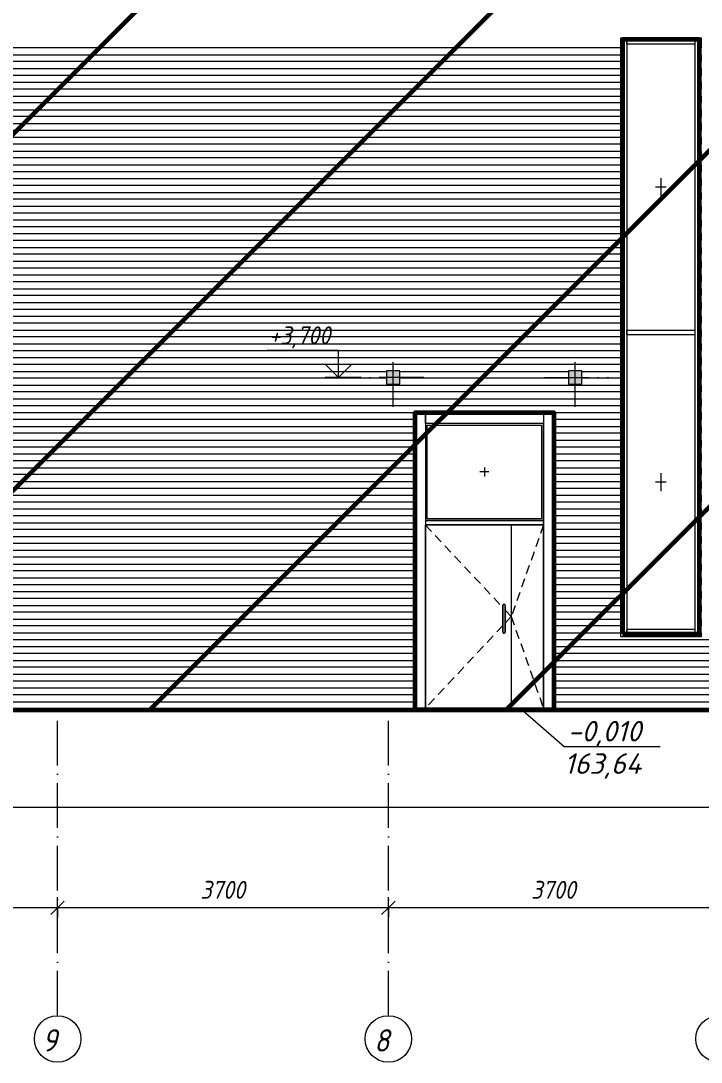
# Model space of a CAD drawing. Header units: millimetres. Extents: x 3914 to 443608, y -156176 to 78197.
# Drawn here: x 289604 to 297216, y -3960 to 7690 of the extents above; entities that cross this region are included whole.
import ezdxf

# ---------------------------------------------------------------- set-up
doc = ezdxf.new("R2010")
doc.units = ezdxf.units.MM
for name, pattern in [('200_ШТРИХ__ш1_п0_6_', [160, 100, -60]), ('50_200_ШТРИХ_1Т_ш5_п1_п1_', [700, 500, -100, 0, -100]), ('Штрих', [635, 317.5, -317.5]), ('Штриховая', [600, 400, -200])]:
    doc.linetypes.add(name, pattern=pattern)
for name, color, linetype, lineweight in [('0) клиннинг', 90, 'Continuous', 60), ('1) Откосы', 102, 'Continuous', 60), ('A-ANNO-DIMS', 7, 'Continuous', 9), ('A-ANNO-NOTE', 7, 'Continuous', 9), ('A-DETL-2', 7, 'Continuous', 5), ('A-DETL-CNTR', 7, '50_200_ШТРИХ_1Т_ш5_п1_п1_', 9), ('A-DOOR', 7, 'Continuous', 9), ('A-DOOR-1', 7, 'Continuous', 5), ('A-DOOR-2', 7, '200_ШТРИХ__ш1_п0_6_', 5), ('A-DOOR-FRAM', 7, 'Continuous', 5), ('A-DOOR-HDLN', 7, 'Штрих', 5), ('A-GLAZ-1', 7, 'Continuous', 5), ('A-GLAZ-3', 7, 'Штриховая', 5), ('A-GLAZ-CWMG', 7, 'Continuous', 9), ('A-WALL', 7, 'Continuous', 5), ('G-ANNO-DIMS', 7, 'Continuous', 9), ('G-ANNO-DIMS-1', 7, 'Continuous', 20), ('I-WALL', 7, 'Continuous', 5), ('Оси', 7, 'Continuous', 9), ('Оси-1', 7, '50_200_ШТРИХ_1Т_ш5_п1_п1_', 9)]:
    doc.layers.add(name, color=color, linetype=linetype, lineweight=lineweight)
doc.layers.add('A-DETL-GENF-7', color=7, linetype='Continuous', lineweight=9, true_color=0xffffff)
doc.styles.add('ISOCPEUR_I_1', font='isocpeui.ttf', dxfattribs={"height": 230})
doc.styles.add('ISOCPEUR_I_2', font='isocpeui.ttf', dxfattribs={"width": 0.9, "height": 250})
doc.styles.add('ISOCPEUR_I_3', font='isocpeui.ttf', dxfattribs={"width": 0.9, "height": 200})

msp = doc.modelspace()

# ---------------------------------------------------------------- hatches: boundary and pattern name
at = {"layer": '0) клиннинг'}
h = msp.add_hatch(dxfattribs=at)
h.set_pattern_fill('ANSI31', color=256, scale=888)
h.paths.add_polyline_path([(312065.9, 10529.7), (282065.4, 10529.7), (282065.4, -20), (312065.9, -20)])
at = {"layer": 'A-DETL-GENF-7'}
for points in [[(293694.5, 3625.1), (293844.5, 3625.1), (293844.5, 3775.1), (293694.5, 3775.1), (293694.5, 3676.8)], [(295730.3, 3625.1), (295880.3, 3625.1), (295880.3, 3775.1), (295730.3, 3775.1), (295730.3, 3687.8)]]:
    msp.add_hatch(color=256, dxfattribs=at).paths.add_polyline_path(points, flags=0)

# ---------------------------------------------------------------- linework, layer by layer
at = {"layer": '0) клиннинг'}
msp.add_lwpolyline([(282065.4, -20), (312065.9, -20), (312065.9, 10529.7), (282065.4, 10529.7)], close=True, dxfattribs=at)
at = {"layer": '1) Откосы'}
msp.add_lwpolyline([(296335.7, 830), (297195.7, 830), (297195.7, 7480), (296335.7, 7480)], close=True, dxfattribs=at)
msp.add_lwpolyline([(294015.9, 0), (294015.9, 3306.5), (295565.9, 3306.5), (295565.9, 0)], dxfattribs=at)
at = {"layer": 'A-ANNO-DIMS'}
for p, q in [((315935.9, -1112.5), (190795.9, -1112.5)), ((290015.9, -2339.3), (290015.9, -2113.2)), ((290015.9, -2339.3), (290015.9, -2113.2)), ((293715.9, -2339.3), (293715.9, -2113.2)), ((293715.9, -2339.3), (293715.9, -2113.2)), ((290015.9, -2233.2), (286315.9, -2233.2)), ((293715.9, -2233.2), (290015.9, -2233.2)), ((290015.9, -2233.2), (290015.9, -2339.3)), ((290015.9, -2233.2), (290015.9, -2339.3)), ((297415.9, -2233.2), (293715.9, -2233.2)), ((293715.9, -2233.2), (293715.9, -2339.3)), ((293715.9, -2233.2), (293715.9, -2339.3))]:
    msp.add_line(p, q, dxfattribs=at)
at = {"layer": 'A-ANNO-DIMS', "lineweight": 20}
for p, q in [((290015.9, -2233.2), (290090.9, -2158.2)), ((290015.9, -2233.2), (290090.9, -2158.2)), ((293715.9, -2233.2), (293790.9, -2158.2)), ((293715.9, -2233.2), (293790.9, -2158.2)), ((290015.9, -2233.2), (289940.9, -2308.2)), ((290015.9, -2233.2), (289940.9, -2308.2)), ((293715.9, -2233.2), (293640.9, -2308.2)), ((293715.9, -2233.2), (293640.9, -2308.2))]:
    msp.add_line(p, q, dxfattribs=at)
at = {"layer": 'A-ANNO-NOTE'}
for p, q in [((295222.3, -27.3), (295681.7, -428.1)), ((296756.5, -431.2), (295681.7, -431.2))]:
    msp.add_line(p, q, dxfattribs=at)
at = {"layer": 'A-DETL-2'}
for p, q in [((293844.5, 3775.1), (293694.5, 3775.1)), ((293694.5, 3775.1), (293694.5, 3625.1)), ((293844.5, 3625.1), (293844.5, 3775.1)), ((295730.3, 3775.1), (295730.3, 3625.1)), ((295880.3, 3775.1), (295730.3, 3775.1)), ((295880.3, 3625.1), (295880.3, 3775.1)), ((293694.5, 3625.1), (293844.5, 3625.1)), ((295730.3, 3625.1), (295880.3, 3625.1)), ((302545.6, -27.8), (274015.9, -27.8))]:
    msp.add_line(p, q, dxfattribs=at)
at = {"layer": 'A-DETL-CNTR'}
for p, q in [((293769.5, 3370.1), (293769.5, 4010.1)), ((295805.3, 3370.1), (295805.3, 4010.1)), ((294113.7, 3700.1), (293393.7, 3700.1)), ((295461.2, 3700.1), (296181.2, 3700.1))]:
    msp.add_line(p, q, dxfattribs=at)
at = {"layer": 'A-DOOR'}
for p, q in [((294130.9, 3185), (294130.9, 2100)), ((295450.9, 3185), (294130.9, 3185)), ((294150.9, 3165), (295430.9, 3165)), ((294150.9, 2120), (294150.9, 3165)), ((295430.9, 3165), (295430.9, 2120)), ((295450.9, 2100), (295450.9, 3185)), ((294130.9, 2100), (295450.9, 2100)), ((295430.9, 2120), (294150.9, 2120)), ((294998.4, 850), (294998.4, 1150)), ((294998.4, 1150), (294998.4, 850)), ((295023.4, 1150), (295023.4, 850)), ((295023.4, 850), (295023.4, 1150))]:
    msp.add_line(p, q, dxfattribs=at)
for centre, start, end in [((295010.9, 1150), 0, 180), ((295010.9, 850), 180, 0)]:
    msp.add_arc(centre, 12.5, start, end, dxfattribs=at)
msp.add_open_spline([(294998.4, 1150), (294998.4, 1150.3), (294998.4, 1150.8), (294998.5, 1151.6), (294998.7, 1152.4), (294998.8, 1153.2), (294999.1, 1154), (294999.4, 1154.8), (294999.7, 1155.5), (295000, 1156), (295000.1, 1156.2)], degree=3, dxfattribs=at)
for points, knots in [([(295002.1, 1158.8), (295002.3, 1159), (295002.7, 1159.4), (295003.5, 1160.1), (295004.7, 1160.9), (295006.1, 1161.6), (295007.2, 1162), (295007.7, 1162.1)], [0.75, 0.75, 0.75, 0.75, 0.77083333, 0.79166667, 0.83333333, 0.875, 0.91666667, 0.91666667, 0.91666667, 0.91666667]), ([(295010.9, 1162.5), (295012, 1162.5), (295013.6, 1162.3), (295015.7, 1161.6), (295017.2, 1160.9), (295018.3, 1160.1), (295019.2, 1159.4), (295020, 1158.7), (295020.9, 1157.6), (295021.5, 1156.7), (295021.7, 1156.2)], [0, 0, 0, 0, 0.08333333, 0.125, 0.16666667, 0.20833333, 0.22916667, 0.25, 0.29166667, 0.33333333, 0.33333333, 0.33333333, 0.33333333]), ([(294998.4, 850), (294998.4, 849.7), (294998.4, 849.2), (294998.5, 848.4), (294998.7, 847.6), (294998.8, 846.8), (294999.1, 846), (294999.4, 845.2), (294999.7, 844.5), (295000.1, 843.7), (295000.5, 843.1), (295001.2, 842.2), (295001.9, 841.3), (295002.7, 840.6), (295003.5, 839.9), (295004.7, 839.1), (295006.1, 838.4), (295008.2, 837.7), (295009.8, 837.5), (295010.9, 837.5)], [0.5, 0.5, 0.5, 0.5, 0.52083333, 0.54166667, 0.5625, 0.58333333, 0.60416667, 0.625, 0.64583333, 0.66666667, 0.6875, 0.70833333, 0.75, 0.77083333, 0.79166667, 0.83333333, 0.875, 0.91666667, 1, 1, 1, 1]), ([(295021.7, 843.7), (295021.6, 843.5), (295021.3, 843.1), (295020.7, 842.2), (295020, 841.3), (295019.2, 840.6), (295018.3, 839.9), (295017.2, 839.1), (295015.7, 838.4), (295013.6, 837.7), (295012, 837.5), (295010.9, 837.5)], [-0.33333333, -0.33333333, -0.33333333, -0.33333333, -0.3125, -0.29166667, -0.25, -0.22916667, -0.20833333, -0.16666667, -0.125, -0.08333333, 0, 0, 0, 0])]:
    msp.add_open_spline(points, degree=3, knots=knots, dxfattribs=at)
at = {"layer": 'A-DOOR-1'}
for p, q in [((295090.9, 2050), (294130.9, 2050)), ((294130.9, 0), (294130.9, 2050)), ((295090.9, 2050), (295090.9, 0)), ((295450.9, 2050), (295090.9, 2050)), ((295090.9, 2050), (295090.9, 0)), ((295450.9, 0), (295450.9, 2050))]:
    msp.add_line(p, q, dxfattribs=at)
at = {"layer": 'A-DOOR-2'}
for p, q in [((294129.5, 2050), (294998.4, 1123.6)), ((295452.3, 2050), (295090.9, 1025)), ((295023.4, 1097), (295090.9, 1025)), ((295090.9, 1025), (295023.4, 952.9)), ((295090.9, 1025), (295450.9, 0)), ((294998.4, 926.2), (294130.9, 0))]:
    msp.add_line(p, q, dxfattribs=at)
at = {"layer": 'A-DOOR-FRAM'}
for p, q in [((294130.9, 3185), (294130.9, 3300)), ((294130.9, 3300), (294130.9, 0)), ((295450.9, 3300), (295450.9, 3185)), ((295450.9, 3300), (295450.9, 0)), ((295450.9, 3185), (294130.9, 3185)), ((295450.9, 2100), (294130.9, 2100)), ((294130.9, 2100), (294130.9, 2050)), ((295450.9, 2050), (295450.9, 2100)), ((294130.9, 2050), (295450.9, 2050))]:
    msp.add_line(p, q, dxfattribs=at)
at = {"layer": 'A-DOOR-HDLN'}
for p, q in [((295565.9, 3300), (294015.9, 3300)), ((294015.9, 3229.8), (294015.9, 3300)), ((295565.9, 3300), (294015.9, 3300)), ((294015.9, 3229.8), (294015.9, 3300)), ((295565.9, 3229.8), (295565.9, 3300)), ((295565.9, 3229.8), (295565.9, 3300)), ((294015.9, 3075.5), (294015.9, 3152.5)), ((294015.9, 3075.5), (294015.9, 3152.5)), ((295565.9, 3075.5), (295565.9, 3152.5)), ((295565.9, 3075.5), (295565.9, 3152.5)), ((294015.9, 2921.5), (294015.9, 2998.5)), ((294015.9, 2921.5), (294015.9, 2998.5)), ((295565.9, 2921.5), (295565.9, 2998.5)), ((295565.9, 2921.5), (295565.9, 2998.5)), ((294015.9, 2767.5), (294015.9, 2844.5)), ((294015.9, 2767.5), (294015.9, 2844.5)), ((295565.9, 2767.5), (295565.9, 2844.5)), ((295565.9, 2767.5), (295565.9, 2844.5)), ((294015.9, 2613.5), (294015.9, 2690.5)), ((294015.9, 2613.5), (294015.9, 2690.5)), ((295565.9, 2613.5), (295565.9, 2690.5)), ((295565.9, 2613.5), (295565.9, 2690.5)), ((294015.9, 2459.5), (294015.9, 2536.5)), ((294015.9, 2459.5), (294015.9, 2536.5)), ((295565.9, 2459.5), (295565.9, 2536.5)), ((295565.9, 2459.5), (295565.9, 2536.5)), ((294015.9, 2305.5), (294015.9, 2382.5)), ((294015.9, 2305.5), (294015.9, 2382.5)), ((295565.9, 2305.5), (295565.9, 2382.5)), ((295565.9, 2305.5), (295565.9, 2382.5)), ((294015.9, 2151.5), (294015.9, 2228.5)), ((294015.9, 2151.5), (294015.9, 2228.5)), ((295565.9, 2151.5), (295565.9, 2228.5)), ((295565.9, 2151.5), (295565.9, 2228.5)), ((294015.9, 1997.5), (294015.9, 2074.5)), ((294015.9, 1997.5), (294015.9, 2074.5)), ((295565.9, 1997.5), (295565.9, 2074.5)), ((295565.9, 1997.5), (295565.9, 2074.5)), ((294015.9, 1843.5), (294015.9, 1920.5)), ((294015.9, 1843.5), (294015.9, 1920.5)), ((295565.9, 1843.5), (295565.9, 1920.5)), ((295565.9, 1843.5), (295565.9, 1920.5)), ((294015.9, 1689.5), (294015.9, 1766.5)), ((294015.9, 1689.5), (294015.9, 1766.5)), ((295565.9, 1689.5), (295565.9, 1766.5)), ((295565.9, 1689.5), (295565.9, 1766.5)), ((294015.9, 1535.5), (294015.9, 1612.5)), ((294015.9, 1535.5), (294015.9, 1612.5)), ((295565.9, 1535.5), (295565.9, 1612.5)), ((295565.9, 1535.5), (295565.9, 1612.5)), ((294015.9, 1381.5), (294015.9, 1458.5)), ((294015.9, 1381.5), (294015.9, 1458.5)), ((295565.9, 1381.5), (295565.9, 1458.5)), ((295565.9, 1381.5), (295565.9, 1458.5)), ((294015.9, 1227.5), (294015.9, 1304.5)), ((294015.9, 1227.5), (294015.9, 1304.5)), ((295565.9, 1227.5), (295565.9, 1304.5)), ((295565.9, 1227.5), (295565.9, 1304.5)), ((294015.9, 1073.5), (294015.9, 1150.5)), ((294015.9, 1073.5), (294015.9, 1150.5)), ((295565.9, 1073.5), (295565.9, 1150.5)), ((295565.9, 1073.5), (295565.9, 1150.5)), ((294015.9, 919.5), (294015.9, 996.5)), ((294015.9, 919.5), (294015.9, 996.5)), ((295565.9, 919.5), (295565.9, 996.5)), ((295565.9, 919.5), (295565.9, 996.5)), ((294015.9, 765.5), (294015.9, 842.5)), ((294015.9, 765.5), (294015.9, 842.5)), ((295565.9, 765.5), (295565.9, 842.5)), ((295565.9, 765.5), (295565.9, 842.5)), ((294015.9, 611.5), (294015.9, 688.5)), ((294015.9, 611.5), (294015.9, 688.5)), ((295565.9, 611.5), (295565.9, 688.5)), ((295565.9, 611.5), (295565.9, 688.5)), ((294015.9, 457.5), (294015.9, 534.5)), ((294015.9, 457.5), (294015.9, 534.5)), ((295565.9, 457.5), (295565.9, 534.5)), ((295565.9, 457.5), (295565.9, 534.5)), ((294015.9, 303.5), (294015.9, 380.5)), ((294015.9, 303.5), (294015.9, 380.5)), ((295565.9, 303.5), (295565.9, 380.5)), ((295565.9, 303.5), (295565.9, 380.5)), ((294015.9, 149.5), (294015.9, 226.5)), ((294015.9, 149.5), (294015.9, 226.5)), ((295565.9, 149.5), (295565.9, 226.5)), ((295565.9, 149.5), (295565.9, 226.5)), ((294015.9, 0), (294015.9, 72.5)), ((294015.9, 0), (294015.9, 72.5)), ((295565.9, 0), (295565.9, 72.5)), ((295565.9, 0), (295565.9, 72.5))]:
    msp.add_line(p, q, dxfattribs=at)
at = {"layer": 'A-GLAZ-1'}
for p, q in [((294790.9, 2692.5), (294790.9, 2592.5)), ((294840.9, 2642.5), (294740.9, 2642.5))]:
    msp.add_line(p, q, dxfattribs=at)
at = {"layer": 'A-GLAZ-3'}
for p, q in [((296825.7, 5827.5), (296705.7, 5827.5)), ((296765.7, 5927.5), (296765.7, 5727.5)), ((296765.7, 2627.5), (296765.7, 2427.5)), ((296825.7, 2527.5), (296705.7, 2527.5))]:
    msp.add_line(p, q, dxfattribs=at)
at = {"layer": 'A-GLAZ-CWMG'}
for p, q in [((296335.7, 7480), (296385.7, 7480)), ((296335.7, 7480), (296335.7, 4200)), ((296385.7, 7480), (296385.7, 4200)), ((296385.7, 7430), (296385.7, 7480)), ((297145.7, 7480), (296385.7, 7480)), ((297145.7, 7480), (297195.7, 7480)), ((297145.7, 7480), (297145.7, 4200)), ((297145.7, 7480), (297145.7, 7430)), ((297195.7, 7480), (297195.7, 4200)), ((297145.7, 7430), (296385.7, 7430)), ((296335.7, 4200), (296335.7, 830)), ((296385.7, 4175), (296385.7, 4225)), ((297145.7, 4225), (296385.7, 4225)), ((296385.7, 4200), (296385.7, 830)), ((297145.7, 4225), (297145.7, 4175)), ((297145.7, 4200), (297145.7, 830)), ((297195.7, 4200), (297195.7, 830)), ((297145.7, 4175), (296385.7, 4175)), ((296385.7, 830), (296335.7, 830)), ((296385.7, 830), (296385.7, 880)), ((297145.7, 880), (296385.7, 880)), ((297145.7, 830), (296385.7, 830)), ((297145.7, 880), (297145.7, 830)), ((297195.7, 830), (297145.7, 830))]:
    msp.add_line(p, q, dxfattribs=at)
at = {"layer": 'A-WALL'}
for p, q in [((296315.7, 7387.5), (296315.7, 7500)), ((296315.7, 7500), (297215.7, 7500)), ((297215.7, 7500), (297215.7, 7387.5)), ((296315.7, 7233.5), (296315.7, 7310.5)), ((297215.7, 7310.5), (297215.7, 7233.5)), ((296315.7, 7079.5), (296315.7, 7156.5)), ((297215.7, 7156.5), (297215.7, 7079.5)), ((296315.7, 6925.5), (296315.7, 7002.5)), ((297215.7, 7002.5), (297215.7, 6925.5)), ((296315.7, 6771.5), (296315.7, 6848.5)), ((297215.7, 6848.5), (297215.7, 6771.5)), ((296315.7, 6617.5), (296315.7, 6694.5)), ((297215.7, 6694.5), (297215.7, 6617.5)), ((296315.7, 6463.5), (296315.7, 6540.5)), ((297215.7, 6540.5), (297215.7, 6463.5)), ((296315.7, 6309.5), (296315.7, 6386.5)), ((297215.7, 6386.5), (297215.7, 6309.5)), ((296315.7, 6155.5), (296315.7, 6232.5)), ((297215.7, 6232.5), (297215.7, 6155.5)), ((296315.7, 6001.5), (296315.7, 6078.5)), ((297215.7, 6078.5), (297215.7, 6001.5)), ((296315.7, 5847.5), (296315.7, 5924.5)), ((297215.7, 5924.5), (297215.7, 5847.5)), ((296315.7, 5693.5), (296315.7, 5770.5)), ((297215.7, 5770.5), (297215.7, 5693.5)), ((296315.7, 5539.5), (296315.7, 5616.5)), ((297215.7, 5616.5), (297215.7, 5539.5)), ((296315.7, 5385.5), (296315.7, 5462.5)), ((297215.7, 5462.5), (297215.7, 5385.5)), ((296315.7, 5231.5), (296315.7, 5308.5)), ((297215.7, 5308.5), (297215.7, 5231.5)), ((296315.7, 5077.5), (296315.7, 5154.5)), ((297215.7, 5154.5), (297215.7, 5077.5)), ((296315.7, 4923.5), (296315.7, 5000.5)), ((297215.7, 5000.5), (297215.7, 4923.5)), ((296315.7, 4769.5), (296315.7, 4846.5)), ((297215.7, 4846.5), (297215.7, 4769.5)), ((296315.7, 4615.5), (296315.7, 4692.5)), ((297215.7, 4692.5), (297215.7, 4615.5)), ((296315.7, 4461.5), (296315.7, 4538.5)), ((297215.7, 4538.5), (297215.7, 4461.5)), ((296315.7, 4307.5), (296315.7, 4384.5)), ((297215.7, 4384.5), (297215.7, 4307.5)), ((296315.7, 4153), (296315.7, 4230.5)), ((297215.7, 4230.5), (297215.7, 4153)), ((296315.7, 3999), (296315.7, 4076)), ((297215.7, 4076), (297215.7, 3999)), ((296315.7, 3845), (296315.7, 3922)), ((297215.7, 3922), (297215.7, 3845)), ((296315.7, 3691), (296315.7, 3768)), ((297215.7, 3768), (297215.7, 3691)), ((296315.7, 3537.5), (296315.7, 3614)), ((297215.7, 3614), (297215.7, 3537.5)), ((296315.7, 3383.5), (296315.7, 3460.5)), ((297215.7, 3460.5), (297215.7, 3383.5)), ((294015.9, 3229.8), (294015.9, 3300)), ((294015.9, 3300), (295565.9, 3300)), ((295565.9, 3300), (295565.9, 3229.8)), ((296315.7, 3229.8), (296315.7, 3306.5)), ((297215.7, 3306.5), (297215.7, 3229.8)), ((294015.9, 3075.5), (294015.9, 3152.5)), ((295565.9, 3152.5), (295565.9, 3075.5)), ((296315.7, 3075.5), (296315.7, 3152.5)), ((297215.7, 3152.5), (297215.7, 3075.5)), ((294015.9, 2921.5), (294015.9, 2998.5)), ((295565.9, 2998.5), (295565.9, 2921.5)), ((296315.7, 2921.5), (296315.7, 2998.5)), ((297215.7, 2998.5), (297215.7, 2921.5)), ((294015.9, 2767.5), (294015.9, 2844.5)), ((295565.9, 2844.5), (295565.9, 2767.5)), ((296315.7, 2767.5), (296315.7, 2844.5)), ((297215.7, 2844.5), (297215.7, 2767.5)), ((294015.9, 2613.5), (294015.9, 2690.5)), ((295565.9, 2690.5), (295565.9, 2613.5)), ((296315.7, 2613.5), (296315.7, 2690.5)), ((297215.7, 2690.5), (297215.7, 2613.5)), ((294015.9, 2459.5), (294015.9, 2536.5)), ((295565.9, 2536.5), (295565.9, 2459.5)), ((296315.7, 2459.5), (296315.7, 2536.5)), ((297215.7, 2536.5), (297215.7, 2459.5)), ((294015.9, 2305.5), (294015.9, 2382.5)), ((295565.9, 2382.5), (295565.9, 2305.5)), ((296315.7, 2305.5), (296315.7, 2382.5)), ((297215.7, 2382.5), (297215.7, 2305.5)), ((294015.9, 2151.5), (294015.9, 2228.5)), ((295565.9, 2228.5), (295565.9, 2151.5)), ((296315.7, 2151.5), (296315.7, 2228.5)), ((297215.7, 2228.5), (297215.7, 2151.5)), ((294015.9, 1997.5), (294015.9, 2074.5)), ((295565.9, 2074.5), (295565.9, 1997.5)), ((296315.7, 1997.5), (296315.7, 2074.5)), ((297215.7, 2074.5), (297215.7, 1997.5)), ((294015.9, 1843.5), (294015.9, 1920.5)), ((295565.9, 1920.5), (295565.9, 1843.5)), ((296315.7, 1843.5), (296315.7, 1920.5)), ((297215.7, 1920.5), (297215.7, 1843.5)), ((294015.9, 1689.5), (294015.9, 1766.5)), ((295565.9, 1766.5), (295565.9, 1689.5)), ((296315.7, 1689.5), (296315.7, 1766.5)), ((297215.7, 1766.5), (297215.7, 1689.5)), ((294015.9, 1535.5), (294015.9, 1612.5)), ((295565.9, 1612.5), (295565.9, 1535.5)), ((296315.7, 1535.5), (296315.7, 1612.5)), ((297215.7, 1612.5), (297215.7, 1535.5)), ((294015.9, 1381.5), (294015.9, 1458.5)), ((295565.9, 1458.5), (295565.9, 1381.5)), ((296315.7, 1381.5), (296315.7, 1458.5)), ((297215.7, 1458.5), (297215.7, 1381.5)), ((294015.9, 1227.5), (294015.9, 1304.5)), ((295565.9, 1304.5), (295565.9, 1227.5)), ((296315.7, 1227.5), (296315.7, 1304.5)), ((297215.7, 1304.5), (297215.7, 1227.5)), ((294015.9, 1073.5), (294015.9, 1150.5)), ((295565.9, 1150.5), (295565.9, 1073.5)), ((296315.7, 1073.5), (296315.7, 1150.5)), ((297215.7, 1150.5), (297215.7, 1073.5)), ((294015.9, 919.5), (294015.9, 996.5)), ((295565.9, 996.5), (295565.9, 919.5)), ((296315.7, 919.5), (296315.7, 996.5)), ((297215.7, 996.5), (297215.7, 919.5)), ((294015.9, 765.5), (294015.9, 842.5)), ((295565.9, 842.5), (295565.9, 765.5)), ((296315.7, 800), (296315.7, 842.5)), ((297215.7, 842.5), (297215.7, 800)), ((297215.7, 800), (296315.7, 800)), ((294015.9, 611.5), (294015.9, 688.5)), ((295565.9, 688.5), (295565.9, 611.5)), ((294015.9, 457.5), (294015.9, 534.5)), ((295565.9, 534.5), (295565.9, 457.5)), ((294015.9, 303.5), (294015.9, 380.5)), ((295565.9, 380.5), (295565.9, 303.5)), ((294015.9, 149.5), (294015.9, 226.5)), ((295565.9, 226.5), (295565.9, 149.5)), ((294015.9, 0), (294015.9, 72.5)), ((295565.9, 0), (294015.9, 0)), ((295565.9, 72.5), (295565.9, 0)), ((274015.9, -10), (302465.7, -10))]:
    msp.add_line(p, q, dxfattribs=at)
at = {"layer": 'G-ANNO-DIMS', "extrusion": (0, 0, -1)}
for p, q in [((293159.4, 4000.1), (292359.4, 4000.1)), ((293159.4, 3700.1), (293159.4, 4000.1)), ((293311, 3700.1), (293011, 3700.1))]:
    msp.add_line(p, q, dxfattribs=at)
at = {"layer": 'G-ANNO-DIMS'}
for p, q in [((293172.5, 3700.1), (293159.4, 3700.1)), ((293393.7, 3700.1), (293172.5, 3700.1))]:
    msp.add_line(p, q, dxfattribs=at)
at = {"layer": 'G-ANNO-DIMS-1', "extrusion": (0, 0, -1)}
for q in [(293018, 3841.5), (293300.8, 3841.5)]:
    msp.add_line((293159.4, 3700.1), q, dxfattribs=at)
at = {"layer": 'I-WALL'}
for p, q in [((296315.7, 7387.5), (282065.9, 7387.5)), ((296315.7, 7310.5), (296315.7, 7387.5)), ((282065.9, 7310.5), (296315.7, 7310.5)), ((296315.7, 7233.5), (282065.9, 7233.5)), ((296315.7, 7156.5), (296315.7, 7233.5)), ((282065.9, 7156.5), (296315.7, 7156.5)), ((296315.7, 7079.5), (282065.9, 7079.5)), ((282065.9, 7002.5), (296315.7, 7002.5)), ((296315.7, 7002.5), (296315.7, 7079.5)), ((296315.7, 6925.5), (282065.9, 6925.5)), ((296315.7, 6848.5), (296315.7, 6925.5)), ((282065.9, 6848.5), (296315.7, 6848.5)), ((296315.7, 6771.5), (282065.9, 6771.5)), ((296315.7, 6694.5), (296315.7, 6771.5)), ((282065.9, 6694.5), (296315.7, 6694.5)), ((296315.7, 6617.5), (282065.9, 6617.5)), ((282065.9, 6540.5), (296315.7, 6540.5)), ((296315.7, 6540.5), (296315.7, 6617.5)), ((296315.7, 6463.5), (282065.9, 6463.5)), ((296315.7, 6386.5), (296315.7, 6463.5)), ((282065.9, 6386.5), (296315.7, 6386.5)), ((296315.7, 6309.5), (282065.9, 6309.5)), ((296315.7, 6232.5), (296315.7, 6309.5)), ((282065.9, 6232.5), (296315.7, 6232.5)), ((296315.7, 6155.5), (282065.9, 6155.5)), ((282065.9, 6078.5), (296315.7, 6078.5)), ((296315.7, 6078.5), (296315.7, 6155.5)), ((296315.7, 6001.5), (282065.9, 6001.5)), ((296315.7, 5924.5), (296315.7, 6001.5)), ((282065.9, 5924.5), (296315.7, 5924.5)), ((296315.7, 5847.5), (282065.9, 5847.5)), ((296315.7, 5770.5), (296315.7, 5847.5)), ((282065.9, 5770.5), (296315.7, 5770.5)), ((296315.7, 5693.5), (282065.9, 5693.5)), ((282065.9, 5616.5), (296315.7, 5616.5)), ((296315.7, 5616.5), (296315.7, 5693.5)), ((296315.7, 5539.5), (282065.9, 5539.5)), ((296315.7, 5462.5), (296315.7, 5539.5)), ((282065.9, 5462.5), (296315.7, 5462.5)), ((296315.7, 5385.5), (282065.9, 5385.5)), ((296315.7, 5308.5), (296315.7, 5385.5)), ((282065.9, 5308.5), (296315.7, 5308.5)), ((296315.7, 5231.5), (282065.9, 5231.5)), ((282065.9, 5154.5), (296315.7, 5154.5)), ((296315.7, 5154.5), (296315.7, 5231.5)), ((296315.7, 5077.5), (282065.9, 5077.5)), ((296315.7, 5000.5), (296315.7, 5077.5)), ((282065.9, 5000.5), (296315.7, 5000.5)), ((296315.7, 4923.5), (282065.9, 4923.5)), ((296315.7, 4846.5), (296315.7, 4923.5)), ((282065.9, 4846.5), (296315.7, 4846.5)), ((296315.7, 4769.5), (282065.9, 4769.5)), ((282065.9, 4692.5), (296315.7, 4692.5)), ((296315.7, 4692.5), (296315.7, 4769.5)), ((296315.7, 4615.5), (282065.9, 4615.5)), ((296315.7, 4538.5), (296315.7, 4615.5)), ((282065.9, 4538.5), (296315.7, 4538.5)), ((296315.7, 4461.5), (282065.9, 4461.5)), ((296315.7, 4384.5), (296315.7, 4461.5)), ((282065.9, 4384.5), (296315.7, 4384.5)), ((296315.7, 4307.5), (282065.9, 4307.5)), ((282065.9, 4230.5), (296315.7, 4230.5)), ((296315.7, 4230.5), (296315.7, 4307.5)), ((296315.7, 4153), (282065.9, 4153)), ((296315.7, 4076), (296315.7, 4153)), ((282065.9, 4076), (296315.7, 4076)), ((296315.7, 3999), (282065.9, 3999)), ((296315.7, 3922), (296315.7, 3999)), ((282065.9, 3922), (296315.7, 3922)), ((296315.7, 3845), (282065.9, 3845)), ((296315.7, 3768), (296315.7, 3845)), ((285355.9, 3768), (293694.5, 3768)), ((293844.5, 3768), (295730.3, 3768)), ((295880.3, 3768), (296315.7, 3768)), ((282065.9, 3614), (296315.7, 3614)), ((293694.5, 3691), (285355.9, 3691)), ((295730.3, 3691), (293844.5, 3691)), ((296315.7, 3691), (295880.3, 3691)), ((296315.7, 3614), (296315.7, 3691)), ((296315.7, 3537.5), (282065.9, 3537.5)), ((296315.7, 3460.5), (296315.7, 3537.5)), ((282065.9, 3460.5), (296315.7, 3460.5)), ((296315.7, 3383.5), (282065.9, 3383.5)), ((296315.7, 3306.5), (296315.7, 3383.5)), ((282065.9, 3306.5), (296315.7, 3306.5)), ((294015.9, 3229.8), (285115.9, 3229.8)), ((285115.9, 3152.5), (294015.9, 3152.5)), ((294015.9, 3152.5), (294015.9, 3229.8)), ((296315.7, 3229.8), (295565.9, 3229.8)), ((295565.9, 3229.8), (295565.9, 3152.5)), ((295565.9, 3152.5), (296315.7, 3152.5)), ((296315.7, 3152.5), (296315.7, 3229.8)), ((294015.9, 3075.5), (285115.9, 3075.5)), ((294015.9, 2998.5), (294015.9, 3075.5)), ((296315.7, 3075.5), (295565.9, 3075.5)), ((295565.9, 3075.5), (295565.9, 2998.5)), ((296315.7, 2998.5), (296315.7, 3075.5)), ((285115.9, 2998.5), (294015.9, 2998.5)), ((294015.9, 2921.5), (285115.9, 2921.5)), ((294015.9, 2844.5), (294015.9, 2921.5)), ((295565.9, 2998.5), (296315.7, 2998.5)), ((296315.7, 2921.5), (295565.9, 2921.5)), ((295565.9, 2921.5), (295565.9, 2844.5)), ((296315.7, 2844.5), (296315.7, 2921.5)), ((285115.9, 2844.5), (294015.9, 2844.5)), ((295565.9, 2844.5), (296315.7, 2844.5)), ((294015.9, 2767.5), (285115.9, 2767.5)), ((285115.9, 2690.5), (294015.9, 2690.5)), ((294015.9, 2690.5), (294015.9, 2767.5)), ((296315.7, 2767.5), (295565.9, 2767.5)), ((295565.9, 2767.5), (295565.9, 2690.5)), ((295565.9, 2690.5), (296315.7, 2690.5)), ((296315.7, 2690.5), (296315.7, 2767.5)), ((294015.9, 2613.5), (285115.9, 2613.5)), ((294015.9, 2536.5), (294015.9, 2613.5)), ((296315.7, 2613.5), (295565.9, 2613.5)), ((295565.9, 2613.5), (295565.9, 2536.5)), ((296315.7, 2536.5), (296315.7, 2613.5)), ((285115.9, 2536.5), (294015.9, 2536.5)), ((294015.9, 2459.5), (285115.9, 2459.5)), ((294015.9, 2382.5), (294015.9, 2459.5)), ((295565.9, 2536.5), (296315.7, 2536.5)), ((296315.7, 2459.5), (295565.9, 2459.5)), ((295565.9, 2459.5), (295565.9, 2382.5)), ((296315.7, 2382.5), (296315.7, 2459.5)), ((285115.9, 2382.5), (294015.9, 2382.5)), ((295565.9, 2382.5), (296315.7, 2382.5)), ((294015.9, 2305.5), (285115.9, 2305.5)), ((285115.9, 2228.5), (294015.9, 2228.5)), ((294015.9, 2228.5), (294015.9, 2305.5)), ((296315.7, 2305.5), (295565.9, 2305.5)), ((295565.9, 2305.5), (295565.9, 2228.5)), ((295565.9, 2228.5), (296315.7, 2228.5)), ((296315.7, 2228.5), (296315.7, 2305.5)), ((294015.9, 2151.5), (285115.9, 2151.5)), ((294015.9, 2074.5), (294015.9, 2151.5)), ((296315.7, 2151.5), (295565.9, 2151.5)), ((295565.9, 2151.5), (295565.9, 2074.5)), ((296315.7, 2074.5), (296315.7, 2151.5)), ((285115.9, 2074.5), (294015.9, 2074.5)), ((294015.9, 1997.5), (285115.9, 1997.5)), ((294015.9, 1920.5), (294015.9, 1997.5)), ((295565.9, 2074.5), (296315.7, 2074.5)), ((296315.7, 1997.5), (295565.9, 1997.5)), ((295565.9, 1997.5), (295565.9, 1920.5)), ((296315.7, 1920.5), (296315.7, 1997.5)), ((285115.9, 1920.5), (294015.9, 1920.5)), ((295565.9, 1920.5), (296315.7, 1920.5)), ((294015.9, 1843.5), (285115.9, 1843.5)), ((285115.9, 1766.5), (294015.9, 1766.5)), ((294015.9, 1766.5), (294015.9, 1843.5)), ((296315.7, 1843.5), (295565.9, 1843.5)), ((295565.9, 1843.5), (295565.9, 1766.5)), ((295565.9, 1766.5), (296315.7, 1766.5)), ((296315.7, 1766.5), (296315.7, 1843.5)), ((294015.9, 1689.5), (285115.9, 1689.5)), ((294015.9, 1612.5), (294015.9, 1689.5)), ((296315.7, 1689.5), (295565.9, 1689.5)), ((295565.9, 1689.5), (295565.9, 1612.5)), ((296315.7, 1612.5), (296315.7, 1689.5)), ((285115.9, 1612.5), (294015.9, 1612.5)), ((294015.9, 1535.5), (285115.9, 1535.5)), ((294015.9, 1458.5), (294015.9, 1535.5)), ((295565.9, 1612.5), (296315.7, 1612.5)), ((296315.7, 1535.5), (295565.9, 1535.5)), ((295565.9, 1535.5), (295565.9, 1458.5)), ((296315.7, 1458.5), (296315.7, 1535.5)), ((285115.9, 1458.5), (294015.9, 1458.5)), ((295565.9, 1458.5), (296315.7, 1458.5)), ((294015.9, 1381.5), (285115.9, 1381.5)), ((285115.9, 1304.5), (294015.9, 1304.5)), ((294015.9, 1304.5), (294015.9, 1381.5)), ((296315.7, 1381.5), (295565.9, 1381.5)), ((295565.9, 1381.5), (295565.9, 1304.5)), ((295565.9, 1304.5), (296315.7, 1304.5)), ((296315.7, 1304.5), (296315.7, 1381.5)), ((294015.9, 1227.5), (285115.9, 1227.5)), ((294015.9, 1150.5), (294015.9, 1227.5)), ((296315.7, 1227.5), (295565.9, 1227.5)), ((295565.9, 1227.5), (295565.9, 1150.5)), ((296315.7, 1150.5), (296315.7, 1227.5)), ((285115.9, 1150.5), (294015.9, 1150.5)), ((294015.9, 1073.5), (285115.9, 1073.5)), ((294015.9, 996.5), (294015.9, 1073.5)), ((295565.9, 1150.5), (296315.7, 1150.5)), ((296315.7, 1073.5), (295565.9, 1073.5)), ((295565.9, 1073.5), (295565.9, 996.5)), ((296315.7, 996.5), (296315.7, 1073.5)), ((285115.9, 996.5), (294015.9, 996.5)), ((295565.9, 996.5), (296315.7, 996.5)), ((294015.9, 919.5), (285115.9, 919.5)), ((285115.9, 842.5), (294015.9, 842.5)), ((294015.9, 842.5), (294015.9, 919.5)), ((296315.7, 919.5), (295565.9, 919.5)), ((295565.9, 919.5), (295565.9, 842.5)), ((295565.9, 842.5), (296315.7, 842.5)), ((296315.7, 842.5), (296315.7, 919.5)), ((294015.9, 765.5), (285115.9, 765.5)), ((294015.9, 688.5), (294015.9, 765.5)), ((302465.7, 765.5), (295565.9, 765.5)), ((295565.9, 765.5), (295565.9, 688.5)), ((285115.9, 688.5), (294015.9, 688.5)), ((294015.9, 611.5), (285115.9, 611.5)), ((294015.9, 534.5), (294015.9, 611.5)), ((295565.9, 688.5), (302465.7, 688.5)), ((302465.7, 611.5), (295565.9, 611.5)), ((295565.9, 611.5), (295565.9, 534.5)), ((285115.9, 534.5), (294015.9, 534.5)), ((295565.9, 534.5), (302465.7, 534.5)), ((294015.9, 457.5), (285115.9, 457.5)), ((285115.9, 380.5), (294015.9, 380.5)), ((294015.9, 380.5), (294015.9, 457.5)), ((301338.1, 457.5), (295565.9, 457.5)), ((295565.9, 457.5), (295565.9, 380.5)), ((295565.9, 380.5), (301338.1, 380.5)), ((294015.9, 303.5), (285115.9, 303.5)), ((294015.9, 226.5), (294015.9, 303.5)), ((301338.1, 303.5), (295565.9, 303.5)), ((295565.9, 303.5), (295565.9, 226.5)), ((285115.9, 226.5), (294015.9, 226.5)), ((294015.9, 149.5), (285115.9, 149.5)), ((294015.9, 72.5), (294015.9, 149.5)), ((295565.9, 226.5), (301338.1, 226.5)), ((301338.1, 149.5), (295565.9, 149.5)), ((295565.9, 149.5), (295565.9, 72.5)), ((285115.9, 72.5), (294015.9, 72.5)), ((295565.9, 72.5), (301338.1, 72.5))]:
    msp.add_line(p, q, dxfattribs=at)
at = {"layer": 'Оси'}
for centre in [(290015.9, -3700), (293715.9, -3700), (297415.9, -3700)]:
    msp.add_circle(centre, 260, dxfattribs=at)
at = {"layer": 'Оси-1'}
for p, q in [((290015.9, -3440), (290015.9, 0)), ((293715.9, -3440), (293715.9, 0))]:
    msp.add_line(p, q, dxfattribs=at)

# ---------------------------------------------------------------- texts
at = {"layer": 'A-ANNO-NOTE', "style": 'ISOCPEUR_I_1'}
for s, p in [('-0,010', (295720.7, -372.5)), ('163,64', (295683.7, -734.6))]:
    msp.add_text(s, height=230, dxfattribs=at).set_placement(p)
at = {"layer": 'G-ANNO-DIMS', "style": 'ISOCPEUR_I_3', "width": 0.9}
msp.add_text('+3,700', height=200, dxfattribs=at).set_placement((292383, 4071.4))
at = {"layer": 'Оси', "style": 'ISOCPEUR_I_2', "width": 0.9}
for s, p in [('9', (289844.1, -3841.2)), ('8', (293557.4, -3841.2))]:
    msp.add_text(s, height=250, dxfattribs=at).set_placement(p)

# ---------------------------------------------------------------- next in the draw order: texts
at = {"layer": 'A-ANNO-DIMS', "char_height": 200, "width": 606.782, "attachment_point": 1, "line_spacing_factor": 1.149209, "style": 'ISOCPEUR_I_3', "bg_fill": 3, "box_fill_scale": 1.25, "bg_fill_color": 256, "bg_fill_true_color": 13158600, "bg_fill_transparency": 0}
for insert in [(291613.1, -1931.9), (295313.1, -1931.9)]:
    msp.add_mtext('3700', dxfattribs=dict(at, insert=insert))

doc.saveas('drawing.dxf')
